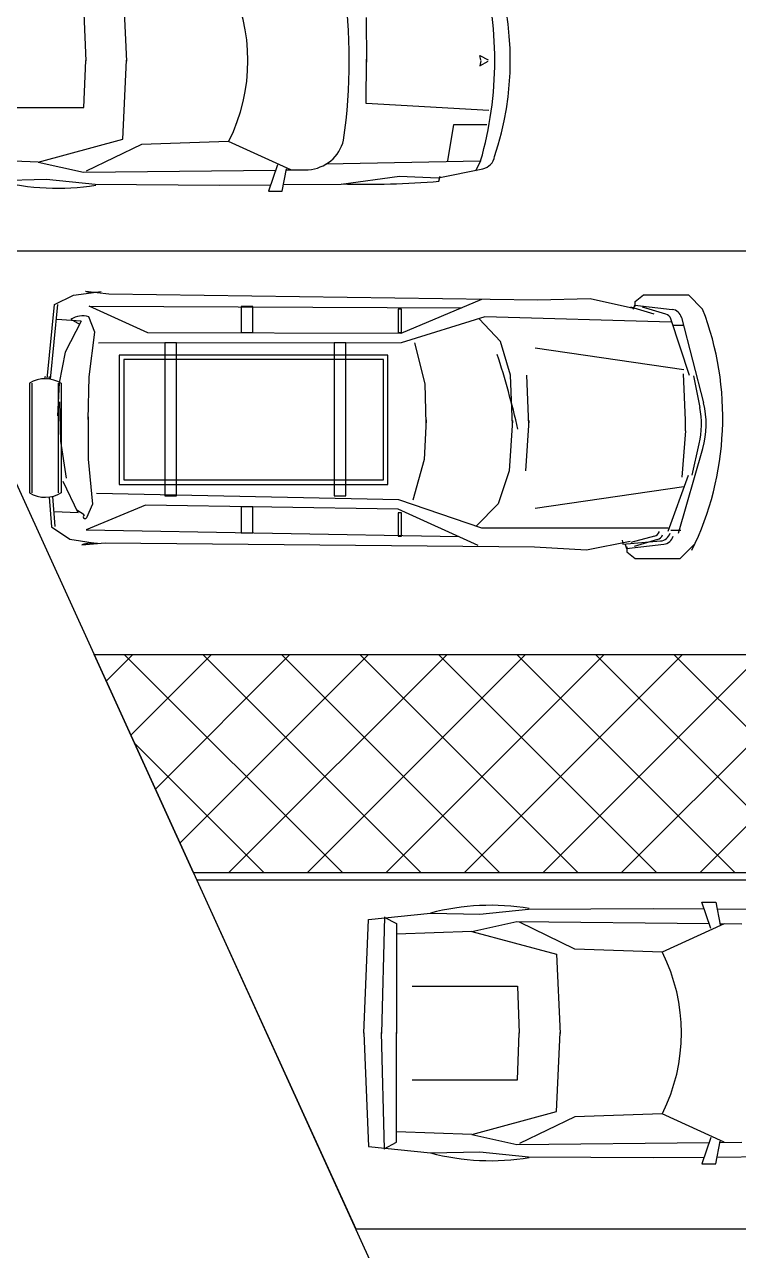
# Model space of a CAD drawing. Header units: millimetres. Extents: x 31778 to 54642, y 18502 to 28743.
# Drawn here: x 43125 to 43607, y 21233 to 22061 of the extents above; entities that cross this region are included whole.
import ezdxf

# ---------------------------------------------------------------- set-up
doc = ezdxf.new("R2010")
doc.units = ezdxf.units.MM
doc.layers.add('Plan Archi', color=8, linetype='Continuous')

msp = doc.modelspace()

# ---------------------------------------------------------------- linework, layer by layer
at = {"layer": 'Plan Archi', "color": 0}
msp.add_line((42679.444, 22716.124), (44094.561, 19611.799), dxfattribs=at)
at = {"layer": 'Plan Archi'}
for p, q in [((43191.436, 22089.651), (43193.937, 22036.217)), ((43165.197, 22068.26), (43166.349, 22036.439)), ((43355.788, 22065.604), (43355.976, 22035.486)), ((43433.227, 22036.758), (43432.45, 22040.07)), ((43432.45, 22040.07), (43438.239, 22036.981)), ((43165.197, 22004.834), (43166.349, 22036.655)), ((43191.436, 21983.443), (43193.937, 22036.877)), ((43355.788, 22007.49), (43355.976, 22037.608)), ((43433.227, 22036.336), (43432.45, 22033.024)), ((43432.45, 22033.024), (43438.239, 22036.113)), ((43438.653, 22002.823), (43355.788, 22007.49)), ((43094.155, 22004.965), (43165.197, 22004.834)), ((43410.973, 21968.758), (43414.94, 21993.363)), ((43414.94, 21993.363), (43437.192, 21993.394)), ((43134.349, 21968.052), (43191.436, 21983.443)), ((43262.848, 21981.933), (43203.948, 21979.874)), ((43304.845, 21962.755), (43262.848, 21981.933)), ((43203.948, 21979.874), (43166.636, 21961.843)), ((43134.349, 21968.052), (43083.591, 21969.826)), ((43134.349, 21968.052), (43164.844, 21961.243)), ((43295.793, 21966.069), (43289.748, 21948.311)), ((43328.623, 21966.85), (43433.085, 21968.839)), ((43433.085, 21968.839), (43429.674, 21961.997)), ((43106.455, 21955.598), (43139.837, 21956.426)), ((43139.837, 21956.426), (43172.718, 21953.023)), ((43164.844, 21961.243), (43294.627, 21962.644)), ((43299.082, 21948.324), (43302.004, 21963.502)), ((43301.854, 21962.722), (43316.615, 21962.882)), ((43338.896, 21953.116), (43378.203, 21958.458)), ((43378.203, 21958.458), (43404.368, 21957.483)), ((43404.368, 21957.483), (43434.496, 21963.507)), ((43404.831, 21955.231), (43405.838, 21958.589)), ((43172.718, 21953.023), (43256.774, 21952.45)), ((43256.774, 21952.45), (43291.252, 21952.73)), ((43289.748, 21948.311), (43299.082, 21948.324)), ((43299.944, 21952.8), (43338.896, 21953.116)), ((43047.746, 21908.185), (43613.989, 21908.185)), ((43145.303, 21871.92), (43158.005, 21878.269)), ((43158.005, 21878.269), (43176.83, 21880.668)), ((43166.195, 21880.818), (43181.937, 21879.042)), ((43181.937, 21879.042), (43471.796, 21875.028)), ((43433.778, 21875.222), (43379.146, 21852.323)), ((43471.796, 21875.028), (43506.957, 21876.013)), ((43506.957, 21876.013), (43536.326, 21869.462)), ((43537.381, 21873.815), (43543.019, 21878.321)), ((43537.381, 21870.435), (43537.381, 21873.815)), ((43543.019, 21878.321), (43573.461, 21878.321)), ((43573.461, 21878.321), (43583.045, 21868.745)), ((43140.247, 21821.718), (43145.303, 21871.92)), ((43142.485, 21821.449), (43147.554, 21871.776)), ((43168.774, 21870.759), (43420.499, 21869.651)), ((43208.356, 21852.854), (43168.774, 21870.759)), ((43271.291, 21870.435), (43271.291, 21852.973)), ((43279.183, 21870.435), (43271.291, 21870.435)), ((43279.183, 21852.973), (43279.183, 21870.435)), ((43377.276, 21868.745), (43377.276, 21852.973)), ((43379.531, 21868.745), (43377.276, 21868.745)), ((43379.531, 21852.973), (43379.531, 21868.745)), ((43550.354, 21865.41), (43534.424, 21870.068)), ((43536.441, 21868.814), (43537.143, 21871.509)), ((43537.143, 21871.509), (43562.455, 21868.571)), ((43558.247, 21865.41), (43542.317, 21870.068)), ((43163.186, 21860.621), (43146.941, 21861.821)), ((43163.186, 21860.621), (43152.381, 21839.643)), ((43156.409, 21861.893), (43162.199, 21858.706)), ((43172.492, 21853.218), (43168.478, 21863.652)), ((43435.857, 21863.609), (43379.356, 21845.91)), ((43446.559, 21846.825), (43432.044, 21862.269)), ((43561.716, 21859.855), (43435.857, 21863.609)), ((43574.214, 21824.066), (43561.506, 21862.269)), ((43563.314, 21858.043), (43570.079, 21858.043)), ((43568.693, 21863.14), (43583.609, 21805.578)), ((43168.763, 21823.016), (43172.492, 21853.218)), ((43379.146, 21852.323), (43208.356, 21852.854)), ((43271.291, 21852.973), (43279.183, 21852.973)), ((43377.276, 21852.973), (43379.531, 21852.973)), ((43379.356, 21845.91), (43175.092, 21845.895)), ((43219.738, 21846.109), (43219.738, 21742.734)), ((43227.65, 21846.109), (43219.738, 21846.109)), ((43227.65, 21742.734), (43227.65, 21846.109)), ((43334.153, 21846.109), (43334.153, 21742.734)), ((43342.065, 21846.109), (43334.153, 21846.109)), ((43342.065, 21742.734), (43342.065, 21846.109)), ((43395.595, 21818.257), (43388.73, 21845.911)), ((43453.27, 21824.276), (43446.559, 21846.825)), ((43570.286, 21827.866), (43469.868, 21842.46)), ((43152.381, 21839.643), (43148.507, 21818.992)), ((43188.983, 21837.764), (43188.983, 21750.455)), ((43370.511, 21837.764), (43188.983, 21837.764)), ((43192.024, 21834.724), (43192.024, 21753.495)), ((43367.471, 21834.724), (43192.024, 21834.724)), ((43367.471, 21753.495), (43367.471, 21834.724)), ((43370.511, 21750.455), (43370.511, 21837.764)), ((43454.667, 21790.353), (43453.27, 21824.276)), ((43465.622, 21790.353), (43464.225, 21824.276)), ((43571.499, 21793.868), (43570.014, 21825.16)), ((43576.821, 21823.699), (43581.071, 21802.396)), ((43128.356, 21818.809), (43128.356, 21744.676)), ((43129.997, 21818.809), (43129.997, 21744.676)), ((43148.507, 21818.992), (43147.312, 21796.823)), ((43147.725, 21818.809), (43147.725, 21744.676)), ((43149.695, 21818.809), (43149.695, 21744.676)), ((43167.99, 21794.301), (43168.763, 21823.016)), ((43396.282, 21791.49), (43395.595, 21818.257)), ((43149.581, 21779.615), (43148.821, 21806.249)), ((43168.016, 21796.154), (43167.977, 21767.428)), ((43396.317, 21794.004), (43394.873, 21767.267)), ((43454.712, 21793.488), (43452.355, 21759.619)), ((43465.666, 21793.488), (43463.31, 21759.619)), ((43571.397, 21786.669), (43569.028, 21755.432)), ((43153.447, 21754.714), (43149.502, 21779.616)), ((43566.632, 21717.505), (43583.171, 21774.621)), ((43575.873, 21756.7), (43580.724, 21777.874)), ((43167.977, 21767.428), (43170.85, 21737.133)), ((43394.873, 21767.267), (43387.228, 21739.819)), ((43452.355, 21759.619), (43445.009, 21737.274)), ((43161.354, 21731.192), (43151.147, 21752.468)), ((43188.983, 21750.455), (43370.511, 21750.455)), ((43192.024, 21753.495), (43367.471, 21753.495)), ((43573.257, 21756.407), (43559.473, 21718.579)), ((43141.736, 21741.857), (43143.18, 21721.856)), ((43143.959, 21742.367), (43145.434, 21721.935)), ((43377.859, 21740.085), (43173.655, 21744.38)), ((43219.738, 21742.734), (43227.65, 21742.734)), ((43334.153, 21742.734), (43342.065, 21742.734)), ((43570.286, 21748.815), (43469.868, 21734.221)), ((43165.251, 21729.81), (43160.423, 21733.134)), ((43206.71, 21736.482), (43166.636, 21719.704)), ((43170.85, 21737.133), (43166.874, 21727.794)), ((43377.468, 21733.68), (43206.71, 21736.482)), ((43271.291, 21735.246), (43271.291, 21717.784)), ((43279.183, 21735.246), (43271.291, 21735.246)), ((43279.183, 21717.784), (43279.183, 21735.246)), ((43431.429, 21709.244), (43377.468, 21733.68)), ((43433.836, 21720.794), (43377.859, 21740.085)), ((43445.009, 21737.268), (43430.063, 21722.241)), ((43161.354, 21731.192), (43145.103, 21731.904)), ((43166.599, 21727.722), (43166.554, 21727.71)), ((43377.276, 21731.303), (43377.276, 21715.531)), ((43379.531, 21731.303), (43377.276, 21731.303)), ((43379.531, 21715.531), (43379.531, 21731.303)), ((43143.18, 21721.856), (43155.673, 21713.395)), ((43166.636, 21719.704), (43418.314, 21715.189)), ((43271.291, 21717.784), (43279.183, 21717.784)), ((43559.751, 21720.986), (43433.836, 21720.794)), ((43561.623, 21719.474), (43568.388, 21719.474)), ((43155.673, 21713.395), (43174.422, 21710.465)), ((43163.774, 21709.722), (43179.56, 21711.052)), ((43179.56, 21711.052), (43469.438, 21708.362)), ((43377.276, 21715.531), (43379.531, 21715.531)), ((43469.447, 21708.362), (43504.557, 21706.384)), ((43504.557, 21706.384), (43534.099, 21712.101)), ((43528.595, 21712.745), (43529.22, 21710.031)), ((43529.22, 21710.031), (43554.606, 21712.252)), ((43530.803, 21709.829), (43531.505, 21707.134)), ((43531.505, 21707.134), (43556.817, 21710.072)), ((43531.744, 21708.208), (43531.744, 21704.829)), ((43550.489, 21715.531), (43534.433, 21711.326)), ((43552.609, 21713.233), (43536.679, 21708.576)), ((43567.824, 21700.322), (43577.408, 21709.898)), ((43531.744, 21704.829), (43537.381, 21700.322)), ((43537.381, 21700.322), (43567.824, 21700.322)), ((43239.204, 21488.185), (43171.966, 21635.685)), ((43171.966, 21635.685), (43975.119, 21635.685)), ((43198.26, 21635.685), (43180.199, 21617.624)), ((43192.43, 21635.685), (43339.93, 21488.185)), ((43251.293, 21635.685), (43196.805, 21581.197)), ((43304.326, 21635.685), (43213.41, 21544.769)), ((43357.359, 21635.685), (43230.016, 21508.342)), ((43245.463, 21635.685), (43392.963, 21488.185)), ((43410.392, 21635.685), (43262.892, 21488.185)), ((43298.496, 21635.685), (43445.996, 21488.185)), ((43463.425, 21635.685), (43315.925, 21488.185)), ((43351.529, 21635.685), (43499.029, 21488.185)), ((43516.458, 21635.685), (43368.958, 21488.185)), ((43404.562, 21635.685), (43552.062, 21488.185)), ((43569.491, 21635.685), (43421.991, 21488.185)), ((43457.595, 21635.685), (43605.095, 21488.185)), ((43622.524, 21635.685), (43475.024, 21488.185)), ((43510.628, 21635.685), (43658.128, 21488.185)), ((43675.557, 21635.685), (43528.057, 21488.185)), ((43563.661, 21635.685), (43711.161, 21488.185)), ((43728.59, 21635.685), (43581.09, 21488.185)), ((43199.25, 21575.832), (43286.897, 21488.185)), ((43975.119, 21488.185), (43239.204, 21488.185)), ((43853.736, 21483.185), (43241.484, 21483.185)), ((43241.484, 21483.185), (43348.736, 21247.907)), ((43588.572, 21450.598), (43582.527, 21468.356)), ((43582.527, 21468.356), (43591.861, 21468.343)), ((43591.861, 21468.343), (43594.783, 21453.165)), ((43357.292, 21456.667), (43399.233, 21461.069)), ((43399.233, 21461.069), (43432.615, 21460.241)), ((43432.615, 21460.241), (43465.497, 21463.644)), ((43465.497, 21463.644), (43549.552, 21464.217)), ((43549.552, 21464.217), (43584.031, 21463.938)), ((43592.722, 21463.867), (43631.674, 21463.551)), ((43354.105, 21379.974), (43357.292, 21456.667)), ((43368.238, 21458.445), (43366.244, 21379.681)), ((43367.916, 21458.216), (43376.371, 21453.928)), ((43376.371, 21453.928), (43376.36, 21379.759)), ((43427.127, 21448.615), (43457.622, 21455.424)), ((43457.622, 21455.424), (43587.406, 21454.023)), ((43496.727, 21436.793), (43459.415, 21454.824)), ((43597.624, 21453.913), (43555.627, 21434.734)), ((43594.632, 21453.945), (43609.393, 21453.786)), ((43427.127, 21448.615), (43376.37, 21446.841)), ((43427.127, 21448.615), (43484.215, 21433.224)), ((43555.627, 21434.734), (43496.727, 21436.793)), ((43484.215, 21433.224), (43486.716, 21379.79)), ((43386.934, 21411.702), (43457.976, 21411.833)), ((43457.976, 21411.833), (43459.127, 21380.012)), ((43354.105, 21380.266), (43357.292, 21303.573)), ((43368.238, 21301.795), (43366.244, 21380.559)), ((43376.371, 21306.312), (43376.36, 21380.481)), ((43457.976, 21348.407), (43459.127, 21380.228)), ((43484.215, 21327.016), (43486.716, 21380.45)), ((43386.934, 21348.538), (43457.976, 21348.407)), ((43427.127, 21311.625), (43484.215, 21327.016)), ((43496.727, 21323.447), (43459.415, 21305.416)), ((43555.627, 21325.506), (43496.727, 21323.447)), ((43597.624, 21306.328), (43555.627, 21325.506)), ((43427.127, 21311.625), (43376.37, 21313.399)), ((43427.127, 21311.625), (43457.622, 21304.816)), ((43357.292, 21303.573), (43399.233, 21299.171)), ((43367.916, 21302.024), (43376.371, 21306.312)), ((43457.622, 21304.816), (43587.406, 21306.217)), ((43588.572, 21309.642), (43582.527, 21291.885)), ((43591.861, 21291.898), (43594.783, 21307.076)), ((43594.632, 21306.295), (43609.393, 21306.455)), ((43399.233, 21299.171), (43432.615, 21299.999)), ((43432.615, 21299.999), (43465.497, 21296.596)), ((43465.497, 21296.596), (43549.552, 21296.023)), ((43549.552, 21296.023), (43584.031, 21296.303)), ((43592.722, 21296.373), (43631.674, 21296.689)), ((43582.527, 21291.885), (43591.861, 21291.898)), ((43348.736, 21247.907), (43912.699, 21247.907)), ((43348.736, 21247.907), (43853.736, 21247.907))]:
    msp.add_line(p, q, dxfattribs=at)
for centre, radius, start, end in [((43171.828, 21903.003), 22.889, 255.753622, 282.623222), ((43556.878, 21860.73), 4.877, 18.399982, 73.703194), ((43561.611, 21861.305), 7.315, 14.527891, 83.379166), ((43393.267, 21795.729), 203.34, 333.80064, 21.043967), ((43164.361, 21849.612), 14.63, 73.658726, 122.925291), ((42836.76, 21642.532), 638.28, 13.149179, 17.852111), ((43138.928, 21801.356), 20.405, 57.0596, 121.205752), ((43313.579, 21805.635), 175.565, 174.248601, 174.729918), ((43316.293, 21805.596), 175.565, 174.248601, 174.768774), ((43523.681, 21790.945), 58.522, 347.094607, 11.284121), ((43526.959, 21790.898), 58.522, 343.850836, 14.527891), ((43513.043, 21791.095), 58.522, 355.662878, 2.715849), ((43138.928, 21762.128), 20.405, 238.794248, 302.9404), ((43165.98, 21728.738), 1.296, 124.197535, 313.477707), ((43549.253, 21720.248), 4.877, 284.675534, 339.978746), ((43551.241, 21717.914), 4.877, 286.296806, 341.600018), ((43553.968, 21719.539), 7.315, 274.999561, 343.850836), ((43170.659, 21687.726), 23.048, 80.603072, 107.379224), ((43555.974, 21717.338), 7.315, 276.620834, 345.472109)]:
    msp.add_arc(centre, radius, start, end, dxfattribs=at)
for centre, major_axis, start_param, end_param in [((43197.143, 22036.547), (173.57, 173.57), -1.0648581, -0.5059382), ((43249.5, 22036.547), (143.957, 143.957), -1.1087313, -0.4620651), ((43154.775, 22036.547), (85.665, 85.665), -1.2500846, -0.3207117), ((42962.704, 22036.547), (269.869, 269.869), -0.9266358, -0.6441605), ((43315.003, 21989.159), (18.616, 18.616), -2.2949388, -1.028488), ((43432.504, 21973.47), (-7.184, 7.184), 2.5535467, 3.7680224), ((43147.308, 22111.967), (114.281, 114.281), -2.6117452, -2.1957193), ((43357.434, 22509.496), (393.472, 393.472), -2.3891846, -2.2703331), ((43440.087, 21304.7), (114.281, 114.281), 0.6249229, 1.0409489), ((43447.553, 21380.12), (85.665, 85.665), -1.2500846, -0.3207117), ((43440.087, 21455.54), (114.281, 114.281), -2.6117452, -2.1957193)]:
    msp.add_ellipse(centre, major_axis=major_axis, ratio=1, start_param=start_param, end_param=end_param, dxfattribs=at)

doc.saveas('drawing.dxf')
